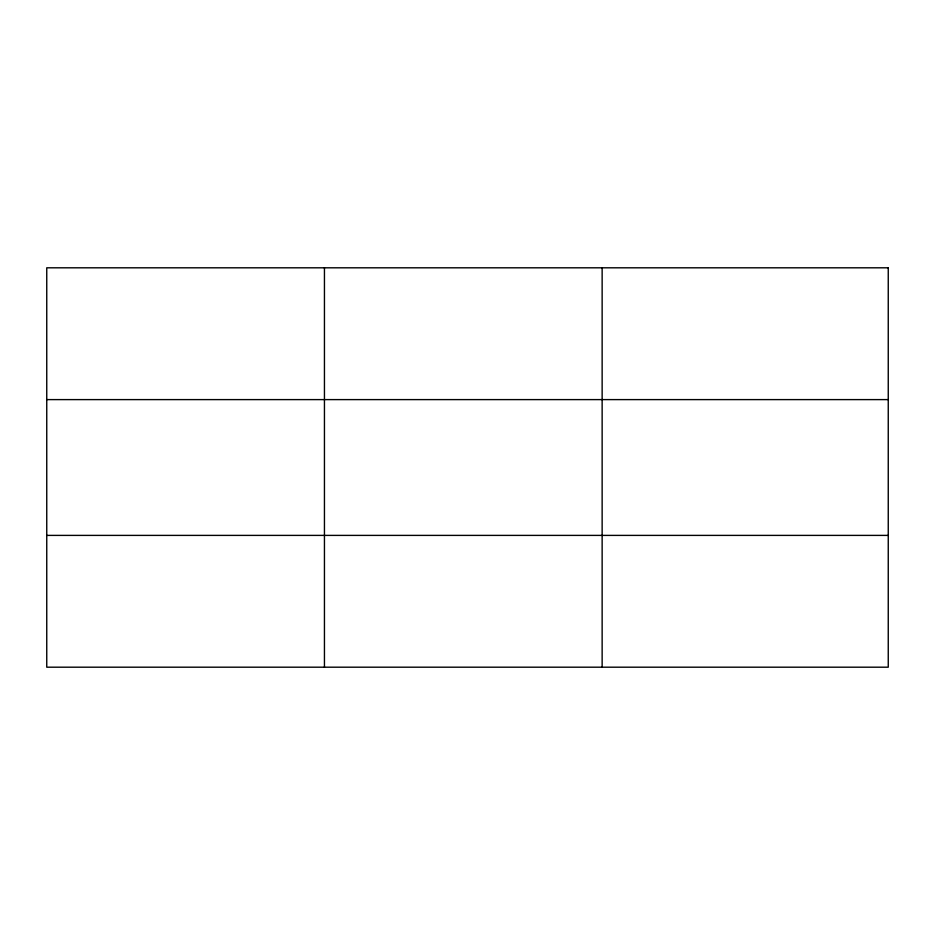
<?xml version="1.0" encoding="UTF-8"?>
<svg xmlns="http://www.w3.org/2000/svg" width="935" height="935" viewBox="0 0 935 935"><rect width="100%" height="100%" fill="white"/><g stroke="black" fill="none" stroke-linecap="round" stroke-linejoin="round"><path stroke-width="1.4" d="M324.445 667.193L324.445 267.807M602.14 667.193L602.14 267.807M46.75 399.607L888.25 399.607M46.75 535.393L888.25 535.393M888.25 267.807L888.25 667.193L46.75 667.193L46.75 267.807L888.25 267.807"/></g></svg>
